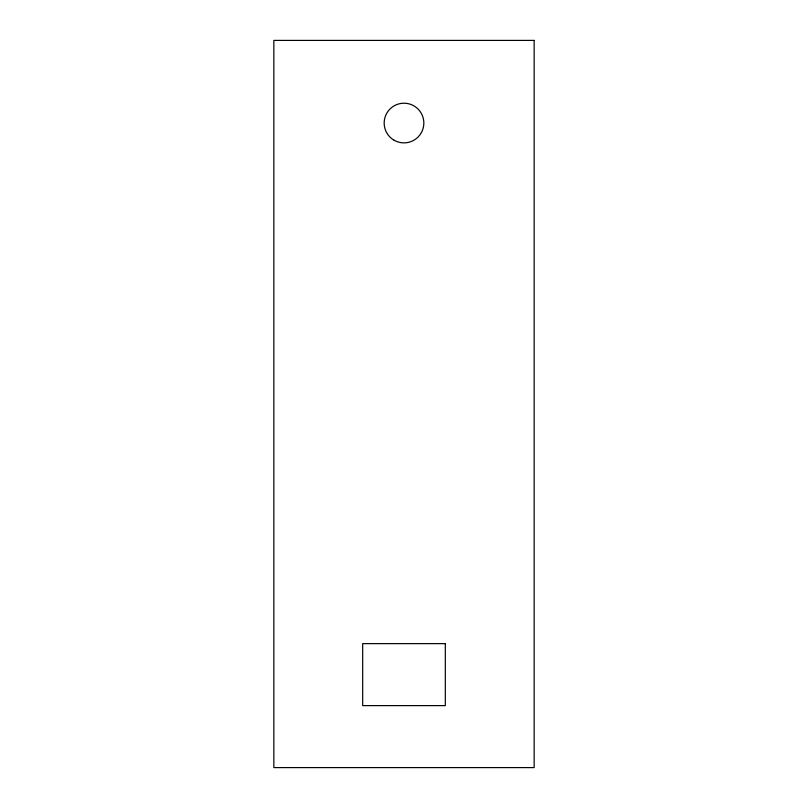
<?xml version="1.0" encoding="UTF-8"?>
<svg xmlns="http://www.w3.org/2000/svg" width="808" height="808" viewBox="0 0 808 808"><rect width="100%" height="100%" fill="white"/><g stroke="black" fill="none" stroke-linecap="round" stroke-linejoin="round"><path stroke-width="1.21" d="M534.149 40.4L273.851 40.4L273.851 767.6L534.149 767.6L534.149 40.4M445.319 643.633L362.681 643.633L362.681 705.616L445.319 705.616L445.319 643.633M394.082 140.218A19.836 19.836 0 0 0 423.836 123.048A19.836 19.836 0 0 0 394.082 105.868A19.836 19.836 0 0 0 394.082 140.218"/></g></svg>
